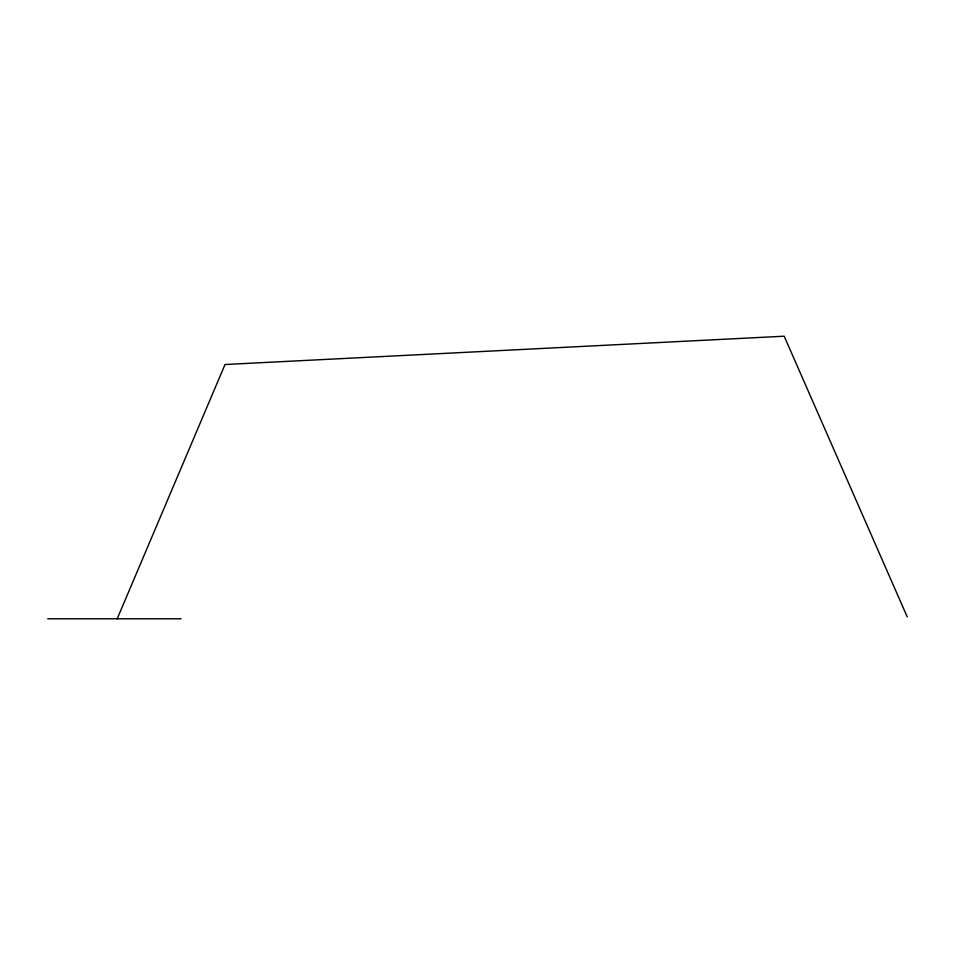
<?xml version="1.0" encoding="UTF-8"?>
<svg xmlns="http://www.w3.org/2000/svg" width="955" height="955" viewBox="0 0 955 955"><rect width="100%" height="100%" fill="white"/><g stroke="black" fill="none" stroke-linecap="round" stroke-linejoin="round"><path stroke-width="1.43" d="M117.202 618.792L225.022 364.512L784.186 336.208L907.25 616.942M47.75 618.792L181.104 618.792"/></g></svg>
